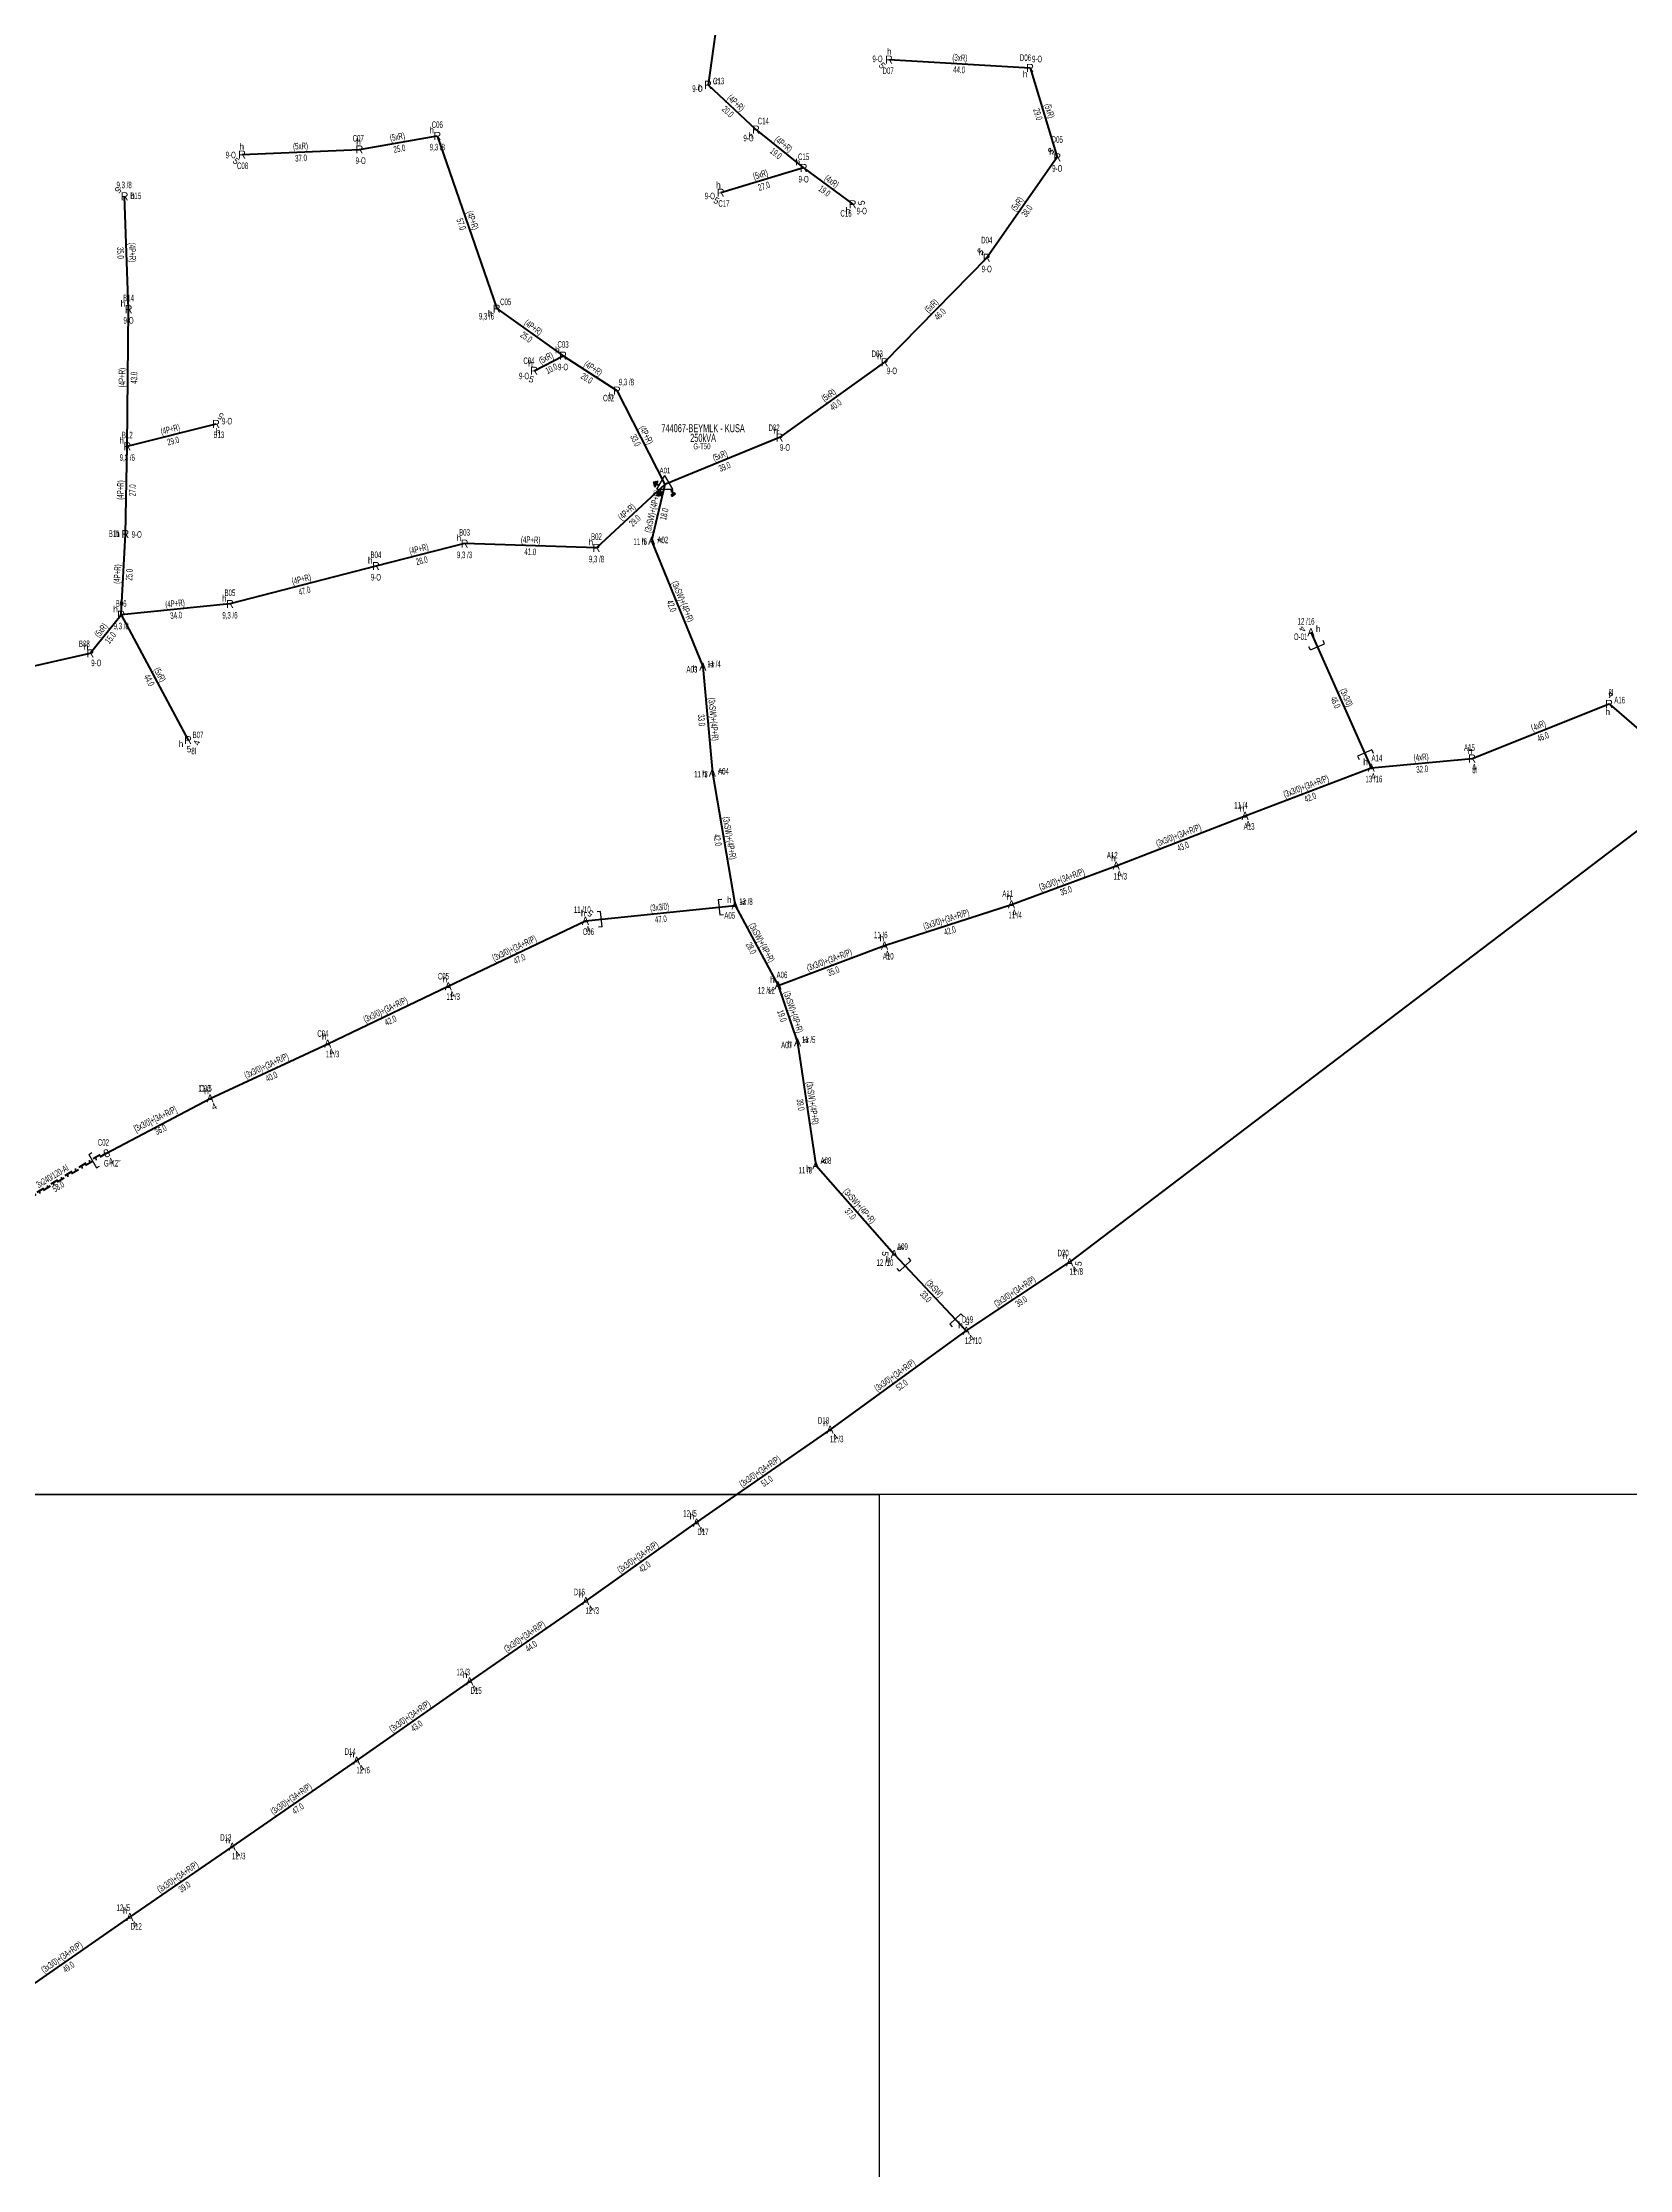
# Model space of a CAD drawing. Header units: millimetres. Extents: x 500432 to 503620, y 4011498 to 4014138.
# Drawn here: x 502062 to 502556, y 4012167 to 4012830 of the extents above; entities that cross this region are included whole.
import ezdxf
from ezdxf.enums import TextEntityAlignment as Align

# ---------------------------------------------------------------- set-up
doc = ezdxf.new("R2010")
doc.units = ezdxf.units.MM
doc.linetypes.add('DASHDOT', pattern=[5, 2.5, -1.25, 0, -1.25])
doc.layers.add('ANTET', color=250, linetype='Continuous')
doc.layers.add('NIA_AG', color=5, linetype='Continuous')
for name, color, linetype, lineweight in [('DIREK_AG_MEVCUT', 120, 'Continuous', 25), ('DIREK_OG_MEVCUT', 16, 'Continuous', 25), ('DIREK_OG_YENI', 10, 'Continuous', 25), ('HAT_AG_HAVAI_MEVCUT', 126, 'Continuous', 50), ('HAT_BOX_YERALTI_YENI', 5, 'DASHDOT', 50), ('HAT_OG_HAVAI_BYSK', 1, 'Continuous', 70), ('HAT_OG_HAVAI_MEVCUT', 48, 'Continuous', 70), ('HAT_OG_YERALTI_YENI', 1, 'DASHDOT', 70), ('TRAFO_MEVCUT', 5, 'Continuous', 30), ('TRAFO_TADILAT_BYSK', 5, 'Continuous', 30)]:
    doc.layers.add(name, color=color, linetype=linetype, lineweight=lineweight)
doc.styles.add('Direk', font='B_CAD')
doc.styles.get("Standard").update_dxf_attribs({"font": 'Arial'})

# ---------------------------------------------------------------- blocks, each defined once
blk = doc.blocks.new('AG_NIA', base_point=(-64.4296, 129.8924))
at = {"layer": 'NIA_AG'}
for p, q in [((-64.429604, 132.292432), (-65.529604, 132.292432)), ((-64.429604, 127.492432), (-65.529604, 127.492432)), ((-64.429604, 127.492432), (-64.429604, 132.292432))]:
    blk.add_line(p, q, dxfattribs=at)
blk = doc.blocks.new('MEV_DIREK')
h = blk.add_hatch(color=32)
h.paths.add_polyline_path([(-2.14, 0.97), (-2.35, 1.09), (-3.31, -0.55), (-3.09, -0.67), (-2.67, 0.06), (-1.89, -0.39), (-1.79, -0.22), (-2.56, 0.23)])
h.paths.add_polyline_path([(-3.46, -0.17), (-3.33, -0.25), (-2.61, 0.99), (-2.74, 1.06)])
h.paths.add_polyline_path([(-3.54, 0.29), (-3.41, 0.22), (-3.05, 0.82), (-3.18, 0.9)])
h.paths.add_polyline_path([(-3.58, 0.81), (-3.66, 0.68), (-3.53, 0.61), (-3.45, 0.74)])
h.paths.add_polyline_path([(-1.51, -2.34), (-2.26, -2.33), (-2.52, -3.47), (-2.42, -3.47), (-2.21, -2.53), (-1.91, -2.54), (-2.12, -3.47), (-2.02, -3.47), (-1.81, -2.54), (-1.51, -2.54), (-1.72, -3.47), (-1.62, -3.48), (-1.41, -2.54), (-1.11, -2.54), (-1.32, -3.48), (-1.22, -3.48), (-1.01, -2.54), (-0.71, -2.55), (-0.92, -3.48), (-0.82, -3.48), (-0.56, -2.35), (-1.31, -2.34), (-1.31, -1.44), (-1.51, -1.44)])
at = {"layer": 'TRAFO_MEVCUT'}
for points in [[(2.35, -1.57), (2.12, -1.92), (2.08, -1.44), (1.94, -1.44), (2.01, -2.32), (2.25, -1.96), (2.31, -2.67), (2.1, -2.67), (2.39, -2.87), (2.4, -2.86), (2.64, -2.49), (2.45, -2.63)], [(2.35, -1.57), (2.12, -1.92), (2.08, -1.44), (1.94, -1.44), (2.01, -2.32), (2.25, -1.96), (2.31, -2.67), (2.1, -2.67), (2.39, -2.87), (1.98, -3.19), (2.2, -3.79), (2.26, -3.74), (2.08, -3.26), (2.26, -3.13), (2.44, -3.6), (2.49, -3.56), (2.32, -3.08), (2.49, -2.94), (2.67, -3.42), (2.73, -3.38), (2.55, -2.9), (2.73, -2.76), (2.91, -3.24), (2.97, -3.2), (2.79, -2.72), (2.97, -2.58), (3.15, -3.06), (3.21, -3.01), (2.98, -2.42), (2.4, -2.86), (2.64, -2.49), (2.45, -2.63)], [(2.97, -2.58), (3.15, -3.06), (3.21, -3.01), (2.98, -2.42), (2.4, -2.86), (2.64, -2.49), (2.45, -2.63), (2.35, -1.57), (2.12, -1.92), (2.08, -1.44), (1.94, -1.44), (2.01, -2.32), (2.25, -1.96), (2.31, -2.67), (2.1, -2.67), (2.39, -2.87), (1.98, -3.19), (2.2, -3.79), (2.26, -3.74), (2.08, -3.26), (2.26, -3.13), (2.44, -3.6), (2.49, -3.56), (2.32, -3.08), (2.49, -2.94), (2.67, -3.42), (2.73, -3.38), (2.55, -2.9), (2.73, -2.76), (2.91, -3.24), (2.97, -3.2), (2.79, -2.72)]]:
    blk.add_hatch(color=32, dxfattribs=at).paths.add_polyline_path(points)
at = {"layer": 'TRAFO_MEVCUT', "linetype": 'Continuous'}
for p, q in [((-2.5, -1.44), (0, 2.89)), ((2.5, -1.44), (0, 2.89)), ((-2.5, -1.44), (2.5, -1.44))]:
    blk.add_line(p, q, dxfattribs=at)
at = {"layer": 'TRAFO_MEVCUT', "color": 32, "flags": 128}
blk.add_lwpolyline([(1.94, -1.44), (2.08, -1.44), (2.12, -1.92), (2.35, -1.57), (2.45, -2.63), (2.64, -2.49), (2.4, -2.86), (2.98, -2.42), (3.21, -3.01), (3.15, -3.06), (2.97, -2.58), (2.79, -2.72), (2.97, -3.2), (2.91, -3.24), (2.73, -2.76), (2.55, -2.9), (2.73, -3.38), (2.67, -3.42), (2.49, -2.94), (2.32, -3.08), (2.49, -3.56), (2.44, -3.6), (2.26, -3.13), (2.08, -3.26), (2.26, -3.74), (2.2, -3.79), (1.98, -3.19), (2.39, -2.87), (2.1, -2.67), (2.31, -2.67), (2.25, -1.96), (2.01, -2.32), (1.94, -1.44)], dxfattribs=at)
at = {"layer": 'TRAFO_TADILAT_BYSK', "color": 32, "flags": 128}
for points in [[(-3.53, 0.61), (-3.45, 0.74), (-3.58, 0.81), (-3.66, 0.68), (-3.53, 0.61)], [(-3.41, 0.22), (-3.05, 0.82), (-3.18, 0.9), (-3.54, 0.29), (-3.41, 0.22)], [(-3.33, -0.25), (-2.61, 0.99), (-2.74, 1.06), (-3.46, -0.17), (-3.33, -0.25)], [(-1.79, -0.22), (-2.56, 0.23), (-2.14, 0.97), (-2.35, 1.09), (-3.31, -0.55), (-3.09, -0.67), (-2.67, 0.06), (-1.89, -0.39), (-1.79, -0.22)], [(-1.31, -1.44), (-1.51, -1.44), (-1.51, -2.34), (-2.26, -2.33), (-2.52, -3.47), (-2.42, -3.47), (-2.21, -2.53), (-1.91, -2.54), (-2.12, -3.47), (-2.02, -3.47), (-1.81, -2.54), (-1.51, -2.54), (-1.72, -3.47), (-1.62, -3.48), (-1.41, -2.54), (-1.11, -2.54), (-1.32, -3.48), (-1.22, -3.48), (-1.01, -2.54), (-0.71, -2.55), (-0.92, -3.48), (-0.82, -3.48), (-0.56, -2.35), (-1.31, -2.34), (-1.31, -1.44)]]:
    blk.add_lwpolyline(points, dxfattribs=at)

msp = doc.modelspace()

# ---------------------------------------------------------------- linework, layer by layer
at = {"layer": 'ANTET', "flags": 128}
for points in [[(500432.5, 4012377.5), (500432.5, 4013257.5), (503412.5, 4013257.5), (503412.5, 4012377.5), (500432.5, 4012377.5)], [(500822.5, 4011497.5), (500822.5, 4012377.5), (502322.5, 4012377.5), (502322.5, 4011497.5), (500822.5, 4011497.5)]]:
    msp.add_lwpolyline(points, close=True, dxfattribs=at)
at = {"layer": 'HAT_AG_HAVAI_MEVCUT'}
for p, q in [((502273.911, 4012850.578), (502269.166, 4012816.579)), ((502325.462, 4012824.461), (502369.457, 4012821.849)), ((502369.457, 4012821.849), (502377.918, 4012794.031)), ((502269.166, 4012816.579), (502284.078, 4012802.648)), ((502160.626, 4012796.445), (502184.868, 4012800.673)), ((502184.868, 4012800.673), (502203.353, 4012746.883)), ((502284.078, 4012802.648), (502298.925, 4012790.686)), ((502124.075, 4012794.862), (502160.626, 4012796.445)), ((502377.918, 4012794.031), (502355.952, 4012762.72)), ((502298.925, 4012790.686), (502273.107, 4012782.98)), ((502298.925, 4012790.686), (502314.206, 4012779.381)), ((502088.729, 4012746.703), (502087.469, 4012781.882)), ((502355.952, 4012762.72), (502324.134, 4012730.161)), ((502088.337, 4012703.999), (502088.729, 4012746.703)), ((502203.353, 4012746.883), (502224.027, 4012732.208)), ((502215.019, 4012727.526), (502224.027, 4012732.208)), ((502224.027, 4012732.208), (502240.806, 4012721.345)), ((502324.134, 4012730.161), (502291.445, 4012706.698)), ((502240.806, 4012721.345), (502255.748, 4012692.051)), ((502088.337, 4012703.999), (502115.98, 4012710.959)), ((502087.743, 4012676.67), (502088.337, 4012703.999)), ((502291.445, 4012706.698), (502255.748, 4012692.051)), ((502255.748, 4012692.051), (502234.421, 4012672.357)), ((502086.42, 4012651.529), (502087.743, 4012676.67)), ((502193.346, 4012673.681), (502165.747, 4012666.704)), ((502234.421, 4012672.357), (502193.346, 4012673.681)), ((502165.747, 4012666.704), (502120.306, 4012654.872)), ((502120.306, 4012654.872), (502086.42, 4012651.529)), ((502076.816, 4012639.507), (502086.42, 4012651.529)), ((502086.42, 4012651.529), (502107.27, 4012612.464)), ((502041.812, 4012631.606), (502076.816, 4012639.507)), ((502507.072, 4012606.749), (502549.74, 4012623.758)), ((502549.74, 4012623.758), (502577.881, 4012599.325)), ((502475.668, 4012603.887), (502507.072, 4012606.749))]:
    msp.add_line(p, q, dxfattribs=at)
at = {"layer": 'HAT_BOX_YERALTI_YENI', "flags": 128}
msp.add_lwpolyline([(502051.518032, 4012474.940824), (502052.890111, 4012475.03272), (502052.935683, 4012470.202115), (502051.522959, 4012466.419661), (502080.278727, 4012483.645779), (502081.907, 4012483.803)], dxfattribs=at)
at = {"layer": 'HAT_OG_HAVAI_BYSK'}
msp.add_line((502081.907, 4012483.803), (502114.115, 4012500.856), dxfattribs=at)
at = {"layer": 'HAT_OG_HAVAI_MEVCUT'}
for p, q in [((503359.37759, 4013193.570954), (502381.756, 4012449.856)), ((502255.748, 4012692.051), (502251.603, 4012674.567)), ((502251.603, 4012674.567), (502267.536, 4012635.36)), ((502456.888, 4012646.09), (502475.668, 4012603.887)), ((502267.536, 4012635.36), (502270.505, 4012602.322)), ((502270.505, 4012602.322), (502277.563, 4012560.981)), ((502436.388, 4012588.888), (502475.668, 4012603.887)), ((502396.269, 4012573.368), (502436.388, 4012588.888)), ((502363.639, 4012561.325), (502396.269, 4012573.368)), ((502188.283, 4012535.788), (502230.982, 4012556.186)), ((502230.982, 4012556.186), (502277.563, 4012560.981)), ((502277.563, 4012560.981), (502290.966, 4012536.088)), ((502324.12, 4012548.469), (502363.639, 4012561.325)), ((502290.966, 4012536.088), (502324.12, 4012548.469)), ((502150.727, 4012517.906), (502188.283, 4012535.788)), ((502290.966, 4012536.088), (502297.009, 4012518.313)), ((502114.115, 4012500.856), (502150.727, 4012517.906)), ((502297.009, 4012518.313), (502302.716, 4012480.032)), ((502302.716, 4012480.032), (502327.116, 4012452.364)), ((502327.116, 4012452.364), (502349.585, 4012428.532)), ((502349.585, 4012428.532), (502381.756, 4012449.856)), ((502307.17, 4012397.697), (502349.585, 4012428.532)), ((502265.579, 4012368.735), (502307.17, 4012397.697)), ((502231.095, 4012344.286), (502265.579, 4012368.735)), ((502194.947, 4012319.307), (502231.095, 4012344.286)), ((502159.746, 4012294.562), (502194.947, 4012319.307)), ((502121.012, 4012267.798), (502159.746, 4012294.562)), ((502089.13, 4012245.873), (502121.012, 4012267.798)), ((502048.808, 4012217.865), (502089.13, 4012245.873))]:
    msp.add_line(p, q, dxfattribs=at)
at = {"layer": 'HAT_OG_YERALTI_YENI', "flags": 128}
msp.add_lwpolyline([(502081.907, 4012483.803), (502050.834266, 4012465.608772), (502041.721935, 4012458.593889), (502012.659558, 4012443.934532), (501972.377561, 4012423.536994), (501926.598922, 4012401.137478), (501923.746235, 4012400.091493), (501921.987078, 4012404.560703), (501920.227921, 4012407.841293), (501920.456, 4012408.475)], dxfattribs=at)

# ---------------------------------------------------------------- block references
at = {"layer": 'NIA_AG'}
for p, rotation in [((502458.920781, 4012641.521871), 293.988684), ((502473.635219, 4012608.455129), 113.988684), ((502272.589282, 4012560.469011), 185.8772669999999), ((502235.955718, 4012556.697989), 5.877266999999998), ((502077.54633, 4012481.356665), 209.2924110000001), ((502330.54597, 4012448.725964), 313.313825), ((502346.15503, 4012432.170036), 133.313825)]:
    msp.add_blockref('AG_NIA', p, dxfattribs=dict(at, rotation=rotation))
at = {"layer": 'TRAFO_MEVCUT', "linetype": 'ByBlock'}
msp.add_blockref('MEV_DIREK', (502255.748, 4012692.051), dxfattribs=at)

# ---------------------------------------------------------------- texts
at = {"layer": 'DIREK_AG_MEVCUT', "color": 40, "linetype": 'ByBlock', "style": 'Direk'}
for p in [(502325.610165, 4012826.956606), (502183.100233, 4012802.440767), (502123.966828, 4012797.359659), (502376.150233, 4012795.798767), (502297.157233, 4012792.453767), (502089.967398, 4012781.971485), (502272.391985, 4012785.37557), (502354.184233, 4012764.487767), (502086.961233, 4012748.470767), (502222.259233, 4012733.975767), (502086.569233, 4012705.766767), (502191.578233, 4012675.448767), (502232.653233, 4012674.124767), (502163.979233, 4012668.471767), (502118.538233, 4012656.639767), (502084.652233, 4012653.296767)]:
    msp.add_text('h', height=2, dxfattribs=at).set_placement(p, align=Align.MIDDLE_CENTER)
at = {"layer": 'DIREK_AG_MEVCUT', "linetype": 'ByBlock', "width": 0.53}
for s, p in [('9-O', (502321.934329, 4012824.670439)), ('D07', (502325.254569, 4012820.967152)), ('D06', (502368.023323, 4012825.041894)), ('9-O', (502371.636359, 4012824.614484)), ('9-O', (502265.836625, 4012815.399911)), ('C13', (502272.465215, 4012817.747408)), ('C07', (502160.248815, 4012799.924617)), ('C06', (502184.868, 4012804.173)), ('9-O', (502281.769288, 4012799.987909)), ('C14', (502286.372129, 4012805.291288)), ('D05', (502377.918, 4012799.531)), ('9-O', (502120.544399, 4012794.709092)), ('9-O', (502161.003579, 4012792.961747)), ('9,3 /8', (502184.868, 4012797.173)), ('C15', (502298.925, 4012794.186)), ('C08', (502124.226441, 4012791.365278)), ('9-O', (502298.925, 4012787.186)), ('9-O', (502377.918, 4012790.531)), ('9,3 /8', (502087.342952, 4012785.401236)), ('B15', (502090.966757, 4012782.007279)), ('9-O', (502269.722036, 4012781.969677)), ('C17', (502274.108021, 4012779.626203)), ('C16', (502312.124399, 4012776.567295)), ('9-O', (502317.041642, 4012777.283171)), ('D04', (502355.952, 4012768.22)), ('9-O', (502355.952, 4012759.22)), ('B14', (502088.729, 4012750.203)), ('C05', (502206.155613, 4012748.979512)), ('9-O', (502088.729, 4012743.203)), ('9,3 /6', (502200.166302, 4012744.49917)), ('C03', (502224.027, 4012735.708)), ('C04', (502213.404852, 4012730.631564)), ('9-O', (502224.027, 4012728.708)), ('D03', (502321.853302, 4012732.815886)), ('9-O', (502326.42911, 4012727.489337)), ('9-O', (502211.886713, 4012725.897962)), ('9,3 /8', (502243.735921, 4012723.987982)), ('C02', (502238.207142, 4012719.000658)), ('B12', (502088.337, 4012707.499)), ('B13', (502116.834565, 4012707.564929)), ('9-O', (502119.40599, 4012711.821601)), ('D02', (502289.748741, 4012709.759487)), ('9,3 /6', (502088.337, 4012700.499)), ('9-O', (502293.149232, 4012703.622124)), ('B11', (502084.245415, 4012676.800006)), ('9-O', (502091.27448, 4012676.538734)), ('B03', (502193.346, 4012677.181)), ('B02', (502234.421, 4012675.857)), ('B04', (502165.747, 4012670.204)), ('9,3 /3', (502193.346, 4012670.181)), ('9,3 /8', (502234.421, 4012668.857)), ('9-O', (502165.747, 4012663.204)), ('B06', (502086.42, 4012655.029)), ('B05', (502120.306, 4012658.372)), ('9,3 /8', (502086.42, 4012648.029)), ('9,3 /6', (502120.306, 4012651.372)), ('B08', (502074.958713, 4012642.473561)), ('9-O', (502078.682845, 4012636.525172)), ('8I', (502550.344163, 4012627.324036)), ('A16', (502553.034956, 4012624.938366)), ('B07', (502110.357732, 4012614.112002)), ('8I', (502109.073096, 4012609.085681)), ('A15', (502506.256686, 4012610.152713)), ('8I', (502507.925275, 4012603.186813))]:
    msp.add_text(s, height=2.05, dxfattribs=at).set_placement(p, align=Align.MIDDLE_CENTER)
at = {"layer": 'DIREK_AG_MEVCUT', "color": 32, "style": 'Direk'}
for s, rotation, p in [('5', 311.602317, (502323.368241, 4012822.601922)), ('5', 317.479894, (502122.182623, 4012792.798287)), ('5', 227.051277, (502085.419501, 4012783.789762)), ('5', 331.618994, (502271.776069, 4012780.516543)), ('5', 98.505684, (502316.975203, 4012779.795141)), ('5', 342.463617, (502214.175328, 4012724.856128)), ('5', 149.13228, (502117.416562, 4012713.362391)), ('4', 170.384174, (502550.207715, 4012626.51866)), ('5', 365.589995, (502107.542745, 4012609.677316)), ('4', 433.089994, (502109.948936, 4012611.649566)), ('4', 373.470632, (502507.724251, 4012604.02603))]:
    msp.add_text(s, height=2, rotation=rotation, dxfattribs=at).set_placement(p, align=Align.MIDDLE_CENTER)
at = {"layer": 'DIREK_AG_MEVCUT', "linetype": 'ByBlock', "style": 'Direk'}
for p in [(502325.462, 4012824.461), (502369.457, 4012821.849), (502269.166, 4012816.579), (502184.868, 4012800.673), (502284.078, 4012802.648), (502124.075, 4012794.862), (502160.626, 4012796.445), (502377.918, 4012794.031), (502298.925, 4012790.686), (502087.469, 4012781.882), (502273.107, 4012782.98), (502314.206, 4012779.381), (502355.952, 4012762.72), (502088.729, 4012746.703), (502203.353, 4012746.883), (502215.019, 4012727.526), (502224.027, 4012732.208), (502324.134, 4012730.161), (502240.806, 4012721.345), (502115.98, 4012710.959), (502291.445, 4012706.698), (502088.337, 4012703.999), (502087.743, 4012676.67), (502193.346, 4012673.681), (502234.421, 4012672.357), (502165.747, 4012666.704), (502120.306, 4012654.872), (502086.42, 4012651.529), (502076.816, 4012639.507), (502549.74, 4012623.758), (502107.27, 4012612.464), (502507.072, 4012606.749)]:
    msp.add_text('R', height=2.5, dxfattribs=at).set_placement(p, align=Align.MIDDLE_CENTER)
at = {"layer": 'DIREK_AG_MEVCUT', "color": 40, "style": 'Direk'}
for p in [(502367.909603, 4012819.885441), (502266.809418, 4012815.744423), (502282.439337, 4012800.759937), (502160.356582, 4012798.93044), (502312.719142, 4012777.37121), (502201.351134, 4012745.385491), (502213.866037, 4012729.74426), (502322.50493, 4012732.057347), (502238.949673, 4012719.67047), (502116.590404, 4012708.534663), (502290.233386, 4012708.884777), (502085.244725, 4012676.762862), (502075.489367, 4012641.625972), (502549.322397, 4012621.293125), (502105.064477, 4012611.286855), (502506.489633, 4012609.180224)]:
    msp.add_text('h', height=2, dxfattribs=at).set_placement(p, align=Align.MIDDLE_CENTER)
at = {"layer": 'DIREK_AG_MEVCUT', "color": 32, "linetype": 'ByBlock', "style": 'Direk'}
for rotation, p in [(109.501465, (502271.805372, 4012817.513727)), (225.000001, (502375.938101, 4012796.010899)), (225.000001, (502353.972101, 4012764.699899))]:
    msp.add_text('5', height=2, rotation=rotation, dxfattribs=at).set_placement(p, align=Align.MIDDLE_CENTER)
at = {"layer": 'DIREK_OG_MEVCUT', "linetype": 'ByBlock', "width": 0.53}
for s, p in [('11 /6', (502248.023491, 4012674.292238)), ('A02', (502255.092734, 4012674.834871)), ('12 /16', (502455.380362, 4012649.478012)), ('O-01', (502453.69031, 4012644.667053)), ('A03', (502264.134504, 4012634.535486)), ('11 /4', (502271.021026, 4012636.204761)), ('11 /3', (502266.94511, 4012601.858904)), ('A04', (502273.975756, 4012602.773501)), ('A14', (502477.439225, 4012606.905735)), ('13 /16', (502476.484636, 4012600.364702)), ('11 /4', (502435.120955, 4012592.18462)), ('A13', (502437.643662, 4012585.620996)), ('A12', (502395.031641, 4012576.64198)), ('11 /3', (502397.517688, 4012570.064045)), ('12 /8', (502280.954465, 4012562.148364)), ('A11', (502362.491478, 4012564.631538)), ('11 /10', (502229.997116, 4012559.68845)), ('A05', (502275.924608, 4012557.888158)), ('11 /4', (502364.796029, 4012557.991069)), ('C06', (502231.929449, 4012552.816677)), ('11 /6', (502322.956328, 4012551.801439)), ('A10', (502325.273857, 4012545.164667)), ('C05', (502186.776331, 4012538.947106)), ('12 /12', (502287.330889, 4012534.504553)), ('A06', (502292.198112, 4012539.363958)), ('11 /3', (502189.806466, 4012532.593675)), ('C04', (502149.235882, 4012521.072476)), ('11 /3', (502152.23457, 4012514.704588)), ('A07', (502293.607538, 4012517.488343)), ('11 /5', (502300.499916, 4012519.159344)), ('11 /5', (502112.53807, 4012504.027785)), ('C03', (502112.556841, 4012503.990029)), ('11 /8', (502299.46705, 4012478.520857)), ('A08', (502305.889523, 4012481.50806)), ('12 /10', (502324.250883, 4012449.751344)), ('A09', (502329.702191, 4012454.722308)), ('D20', (502379.728531, 4012452.708958)), ('11 /8', (502383.814255, 4012446.959721)), ('D19', (502349.985716, 4012432.008985)), ('12 /10', (502351.747554, 4012425.417841)), ('D18', (502305.140822, 4012400.548743)), ('12 /3', (502309.229645, 4012394.802439)), ('12 /5', (502263.535476, 4012371.643288)), ('D17', (502267.591218, 4012365.871265)), ('D16', (502229.08794, 4012347.153352)), ('12 /3', (502233.131867, 4012341.376065)), ('12 /3', (502192.91608, 4012322.220907)), ('D15', (502196.948284, 4012316.435613)), ('D14', (502157.744765, 4012297.433421)), ('12 /6', (502161.776758, 4012291.648218)), ('D13', (502119.025571, 4012270.679683)), ('12 /3', (502123.027626, 4012264.873961)), ('12 /5', (502087.109412, 4012248.796538)), ('D12', (502091.119971, 4012242.993761))]:
    msp.add_text(s, height=2.05, dxfattribs=at).set_placement(p, align=Align.MIDDLE_CENTER)
at = {"layer": 'DIREK_OG_MEVCUT', "color": 40, "style": 'Direk'}
for p in [(502249.110333, 4012674.375663), (502459.172064, 4012647.106391), (502473.900233, 4012605.654767), (502395.385172, 4012575.706557), (502187.206808, 4012538.044504), (502289.198233, 4012537.855767), (502149.661916, 4012520.167768), (502113.002029, 4012503.094592), (502325.268721, 4012450.679494), (502380.307808, 4012451.893827), (502347.817233, 4012430.299767), (502305.720587, 4012399.733959), (502264.141701, 4012370.780525), (502229.661385, 4012346.334109), (502193.517511, 4012321.35799), (502158.316547, 4012296.613015), (502119.593122, 4012269.856345), (502087.708592, 4012247.929599)]:
    msp.add_text('h', height=2, dxfattribs=at).set_placement(p, align=Align.MIDDLE_CENTER)
at = {"layer": 'DIREK_OG_MEVCUT', "linetype": 'ByBlock', "style": 'Direk'}
for p in [(502251.603, 4012674.567), (502456.888, 4012646.09), (502267.536, 4012635.36), (502270.505, 4012602.322), (502475.668, 4012603.887), (502436.388, 4012588.888), (502396.269, 4012573.368), (502277.563, 4012560.981), (502363.639, 4012561.325), (502230.982, 4012556.186), (502324.12, 4012548.469), (502188.283, 4012535.788), (502290.966, 4012536.088), (502150.727, 4012517.906), (502297.009, 4012518.313), (502114.115, 4012500.856), (502302.716, 4012480.032), (502327.116, 4012452.364), (502381.756, 4012449.856), (502349.585, 4012428.532), (502307.17, 4012397.697), (502265.579, 4012368.735), (502231.095, 4012344.286), (502194.947, 4012319.307), (502159.746, 4012294.562), (502121.012, 4012267.798), (502089.13, 4012245.873)]:
    msp.add_text('A', height=2.5, dxfattribs=at).set_placement(p, align=Align.MIDDLE_CENTER)
at = {"layer": 'DIREK_OG_MEVCUT', "color": 32, "style": 'Direk'}
for s, rotation, p in [('4', 94.389405, (502254.394787, 4012674.781297)), ('4', 97.411826, (502273.281605, 4012602.683201)), ('4', 373.053265, (502476.300399, 4012601.159351)), ('4', 381.024094, (502437.392529, 4012586.274397)), ('4', 380.703445, (502397.258887, 4012570.748816)), ('4', 108.9938, (502280.210551, 4012561.892304)), ('5', 145.79159, (502232.556173, 4012558.501595)), ('4', 379.139146, (502364.557018, 4012558.67977)), ('4', 375.705912, (502231.739959, 4012553.490541)), ('4', 379.24896, (502325.043086, 4012545.825534)), ('4', 301.888294, (502288.588577, 4012534.608858)), ('4', 385.216111, (502151.919894, 4012515.37282)), ('4', 386.435384, (502115.361527, 4012498.348776)), ('4', 114.943951, (502305.254818, 4012481.212848)), ('5', 266.884902, (502324.320137, 4012452.516157)), ('5', 441.330683, (502384.524009, 4012449.433952)), ('4', 395.399699, (502383.377975, 4012447.573634)), ('4', 395.093996, (502267.188775, 4012366.444012)), ('4', 394.875529, (502196.548027, 4012317.009891)), ('4', 394.579637, (502122.601143, 4012265.492653))]:
    msp.add_text(s, height=2, rotation=rotation, dxfattribs=at).set_placement(p, align=Align.MIDDLE_CENTER)
at = {"layer": 'DIREK_OG_MEVCUT', "color": 32, "linetype": 'ByBlock', "style": 'Direk'}
for s, rotation, p in [('4', 248.988686, (502454.274173, 4012647.093946)), ('4', 103.625538, (502270.257197, 4012636.019611)), ('4', 385.497826, (502189.488335, 4012533.260715)), ('4', 103.627948, (502299.730169, 4012518.972725)), ('4', 132.361209, (502329.184953, 4012454.250646)), ('5', 173.425778, (502349.905573, 4012431.313588)), ('4', 394.77713, (502351.18208, 4012426.232145)), ('4', 395.434026, (502308.793342, 4012395.415606)), ('4', 394.990863, (502232.700648, 4012341.992118)), ('4', 394.874538, (502161.346988, 4012292.264863)), ('4', 394.650083, (502090.721977, 4012243.569609))]:
    msp.add_text(s, height=2, rotation=rotation, dxfattribs=at).set_placement(p, align=Align.MIDDLE_CENTER)
at = {"layer": 'DIREK_OG_MEVCUT', "color": 40, "linetype": 'ByBlock', "style": 'Direk'}
for p in [(502265.10636, 4012634.771062), (502268.025889, 4012601.999499), (502435.491099, 4012591.221574), (502275.795233, 4012562.748767), (502362.819341, 4012563.686813), (502230.305251, 4012558.59266), (502323.295816, 4012550.829238), (502294.579385, 4012517.72396), (502300.449198, 4012478.977671)]:
    msp.add_text('h', height=2, dxfattribs=at).set_placement(p, align=Align.MIDDLE_CENTER)
at = {"layer": 'DIREK_OG_YENI', "linetype": 'ByBlock', "width": 0.53}
for s, p in [('C02', (502080.900804, 4012487.155248)), ("G-K2''", (502083.647449, 4012480.67925))]:
    msp.add_text(s, height=2.05, dxfattribs=at).set_placement(p, align=Align.MIDDLE_CENTER)
at = {"layer": 'DIREK_OG_YENI', "linetype": 'ByBlock', "style": 'Direk'}
msp.add_text('8', height=2.5, rotation=22.702535, dxfattribs=at).set_placement((502081.907, 4012483.803), align=Align.MIDDLE_CENTER)
at = {"layer": 'DIREK_OG_YENI', "color": 32, "style": 'Direk'}
msp.add_text('4', height=2, rotation=389.125091, dxfattribs=at).set_placement((502083.26981, 4012481.357034), align=Align.MIDDLE_CENTER)
at = {"layer": 'HAT_AG_HAVAI_MEVCUT', "lineweight": 30, "width": 0.53}
for s, rotation, p in [('(3xR)', 356.602316, (502347.509876, 4012824.003506, 251184.7285)), ('(4P+R)', 316.947977, (502277.202263, 4012810.234624, 251142.039)), ('(5xR)', 286.917432, (502374.500716, 4012808.187344, 251188.959)), ('(5xR)', 9.893334, (502172.600958, 4012799.39636, 251092.434)), ('(5xR)', 2.479893, (502142.313722, 4012796.502704, 251080.313)), ('(4P+R)', 321.14214, (502292.034782, 4012797.328899, 251149.4625)), ('(5xR)', 376.618993, (502285.772895, 4012787.647494, 251136.5535)), ('(4xR)', 323.505682, (502307.071032, 4012785.716828, 251157.103)), ('(5xR)', 414.948705, (502366.239158, 4012778.863663, 251177.976)), ('(4P+R)', 288.965347, (502194.914358, 4012774.054247, 251101.6765)), ('(4P+R)', 272.051276, (502088.948455, 4012764.322925, 251043.7345)), ('(5xR)', 405.659464, (502339.435081, 4012747.034583, 251162.067)), ('(4P+R)', 324.631771, (502214.182005, 4012740.238632, 251112.0135)), ('(4P+R)', 89.47407, (502087.683036, 4012725.358802, 251044.3645)), ('(5xR)', 27.463616, (502219.130993, 4012730.621208, 251112.0135)), ('(4P+R)', 327.080318, (502232.878443, 4012727.490018, 251120.403)), ('(5xR)', 395.669438, (502307.293858, 4012719.120035, 251145.7225)), ('(4P+R)', 14.132279, (502101.950963, 4012708.303274, 251057.99)), ('(4P+R)', 297.024779, (502249.034189, 4012707.084219, 251127.874)), ('(5xR)', 382.309058, (502273.273838, 4012700.160877, 251127.874)), ('(4P+R)', 88.754864, (502087.190201, 4012690.352971, 251044.1685)), ('(4P+R)', 402.720323, (502244.507843, 4012682.828473, 251117.2105)), ('(4P+R)', 358.153783, (502213.910884, 4012673.868559, 251096.673)), ('(4P+R)', 374.187082, (502179.338175, 4012671.016576, 251082.8735)), ('(4P+R)', 86.987691, (502086.232674, 4012664.144168, 251043.8715)), ('(4P+R)', 374.594694, (502142.812317, 4012661.610573, 251060.153)), ('(4P+R)', 365.634244, (502103.279549, 4012654.046394, 251043.21)), ('(5xR)', 51.379736, (502080.953895, 4012646.048533, 251043.21)), ('(5xR)', 298.089993, (502097.594878, 4012632.396729, 251053.635)), ('(4xR)', 21.734005, (502528.091247, 4012616.043076, 251274.87)), ('(4xR)', 5.20726, (502491.292855, 4012606.164492, 251253.536))]:
    msp.add_text(s, height=2.05, rotation=rotation, dxfattribs=at).set_placement(p, align=Align.CENTER)
for s, rotation, p in [('44.0', 356.602316, (502347.409124, 4012822.306494, 251184.7285)), ('20.0', 316.947977, (502276.041737, 4012808.992376, 251142.039)), ('29.0', 286.917432, (502372.874284, 4012807.692656, 251188.959)), ('37.0', 2.479893, (502142.387278, 4012794.804296, 251080.313)), ('25.0', 9.893334, (502172.893042, 4012797.72164, 251092.434)), ('19.0', 321.14214, (502290.968218, 4012796.005101, 251149.4625)), ('27.0', 376.618993, (502286.259105, 4012786.018506, 251136.5535)), ('19.0', 323.505682, (502306.059968, 4012784.350172, 251157.103)), ('57.0', 288.965347, (502193.306642, 4012773.501753, 251101.6765)), ('38.0', 414.948705, (502367.630842, 4012777.887337, 251177.976)), ('35.0', 272.051276, (502087.249545, 4012764.262075, 251043.7345)), ('46.0', 405.659464, (502340.650919, 4012745.846417, 251162.067)), ('25.0', 324.631771, (502213.197995, 4012738.852368, 251112.0135)), ('10.0', 27.463616, (502219.915007, 4012729.112792, 251112.0135)), ('43.0', 89.47407, (502089.382964, 4012725.343198, 251044.3645)), ('20.0', 327.080318, (502231.954557, 4012726.062982, 251120.403)), ('40.0', 395.669438, (502308.285142, 4012717.738965, 251145.7225)), ('29.0', 14.132279, (502102.366037, 4012706.654726, 251057.99)), ('33.0', 297.024779, (502247.519811, 4012706.311781, 251127.874)), ('39.0', 382.309058, (502273.919162, 4012698.588123, 251127.874)), ('27.0', 88.754864, (502088.889799, 4012690.316029, 251044.1685)), ('29.0', 402.720323, (502245.661157, 4012681.579527, 251117.2105)), ('28.0', 374.187082, (502179.754825, 4012669.368424, 251082.8735)), ('41.0', 358.153783, (502213.856116, 4012672.169441, 251096.673)), ('25.0', 86.987691, (502087.930326, 4012664.054832, 251043.8715)), ('47.0', 374.594694, (502143.240683, 4012659.965427, 251060.153)), ('34.0', 365.634244, (502103.446451, 4012652.354606, 251043.21)), ('15.0', 51.379736, (502082.282105, 4012644.987467, 251043.21)), ('44.0', 298.089993, (502096.095122, 4012631.596271, 251053.635)), ('46.0', 21.734005, (502528.720753, 4012614.463924, 251274.87)), ('32.0', 5.20726, (502491.447145, 4012604.471508, 251253.536))]:
    msp.add_text(s, height=2.05, rotation=rotation, dxfattribs=at).set_placement(p, align=Align.TOP_CENTER)
at = {"layer": 'HAT_BOX_YERALTI_YENI', "lineweight": 30, "width": 0.53}
msp.add_text('3x240/120-Al', height=2.05, rotation=30.92368, dxfattribs=at).set_placement((502065.464032, 4012475.761895), align=Align.CENTER)
msp.add_text('58.0', height=2.05, rotation=30.92368, dxfattribs=at).set_placement((502066.337655, 4012474.303545), align=Align.TOP_CENTER)
at = {"layer": 'HAT_OG_HAVAI_BYSK', "lineweight": 30, "width": 0.53}
msp.add_text('[3x3/0]+[3A+R/P]', height=2.05, rotation=26.304258, dxfattribs=at).set_placement((502097.487833, 4012493.584985), align=Align.CENTER)
msp.add_text('36.0', height=2.05, rotation=26.304258, dxfattribs=at).set_placement((502098.241167, 4012492.061015), align=Align.TOP_CENTER)
at = {"layer": 'HAT_OG_HAVAI_MEVCUT', "lineweight": 30, "width": 0.53}
for s, rotation, p in [('(3xSW)+(4P+R)', 436.662894, (502252.848425, 4012683.505078)), ('(3xSW)+(4P+R)', 292.115916, (502260.35696, 4012655.283509)), ('(3xSW)+(4P+R)', 275.135161, (502269.867088, 4012618.91708)), ('(3x3/0)', 293.988684, (502467.054582, 4012625.334073)), ('(3x3/0)+(3A+R/P)', 20.89927, (502455.724783, 4012597.181578)), ('(3xSW)+(4P+R)', 279.688491, (502274.871877, 4012581.794548)), ('(3x3/0)+(3A+R/P)', 21.148919, (502416.021826, 4012581.920749)), ('(3x3/0)+(3A+R/P)', 20.257971, (502379.65969, 4012568.143922)), ('(3x3/0)', 5.877267, (502254.185462, 4012559.429032)), ('(3x3/0)+(3A+R/P)', 18.020322, (502343.616549, 4012555.705305)), ('(3x3/0)+(3A+R/P)', 25.534557, (502209.266103, 4012546.753977)), ('(3xSW)+(4P+R)', 298.299109, (502285.012912, 4012548.937463)), ('(3x3/0)+(3A+R/P)', 20.477598, (502307.245635, 4012543.074788)), ('(3x3/0)+(3A+R/P)', 25.461095, (502169.139587, 4012527.614446)), ('(3xSW)+(4P+R)', 288.776589, (502294.792264, 4012527.474097)), ('(3x3/0)+(3A+R/P)', 24.971127, (502132.062163, 4012510.151543)), ('(3xSW)+(4P+R)', 278.479307, (502300.703209, 4012499.297834)), ('(3xSW)+(4P+R)', 311.408594, (502315.55351, 4012466.760211)), ('(3xSW)', 313.313825, (502338.968966, 4012441.031095)), ('(3x3/0)+(3A+R/P)', 33.53773, (502365.200887, 4012439.902494)), ('(3x3/0)+(3A+R/P)', 36.016529, (502327.877684, 4012413.80202)), ('(3x3/0)+(3A+R/P)', 34.851523, (502285.888766, 4012383.91354)), ('(3x3/0)+(3A+R/P)', 35.336468, (502247.84538, 4012357.203904)), ('(3x3/0)+(3A+R/P)', 34.645258, (502212.53778, 4012332.495784)), ('(3x3/0)+(3A+R/P)', 35.105799, (502176.857675, 4012307.629878)), ('(3x3/0)+(3A+R/P)', 34.643278, (502139.895804, 4012281.879301)), ('(3x3/0)+(3A+R/P)', 34.515997, (502104.589359, 4012257.535873)), ('(3x3/0)+(3A+R/P)', 34.784169, (502068.484086, 4012232.567111))]:
    msp.add_text(s, height=2.05, rotation=rotation, dxfattribs=at).set_placement(p, align=Align.CENTER)
for s, rotation, p in [('18.0', 436.662894, (502254.502575, 4012683.112922)), ('42.0', 292.115916, (502258.78204, 4012654.643491)), ('46.0', 293.988684, (502465.501418, 4012624.642927)), ('33.0', 275.135161, (502268.173912, 4012618.76492)), ('42.0', 20.89927, (502456.331217, 4012595.593422)), ('42.0', 279.688491, (502273.196123, 4012581.508452)), ('43.0', 21.148919, (502416.635174, 4012580.335251)), ('35.0', 20.257971, (502380.24831, 4012566.549078)), ('47.0', 5.877267, (502254.359538, 4012557.737968)), ('28.0', 298.299109, (502283.516088, 4012548.131537)), ('42.0', 18.020322, (502344.142451, 4012554.088695)), ('47.0', 25.534557, (502209.998897, 4012545.220023)), ('35.0', 20.477598, (502307.840365, 4012541.482212)), ('42.0', 25.461095, (502169.870413, 4012526.079554)), ('19.0', 288.776589, (502293.182736, 4012526.926903)), ('40.0', 24.971127, (502132.779837, 4012508.610457)), ('39.0', 278.479307, (502299.021791, 4012499.047166)), ('37.0', 311.408594, (502314.27849, 4012465.635789)), ('33.0', 313.313825, (502337.732034, 4012439.864905)), ('39.0', 33.53773, (502366.140113, 4012438.485506)), ('52.0', 36.016529, (502328.877316, 4012412.42698)), ('51.0', 34.851523, (502286.860234, 4012382.51846)), ('42.0', 35.336468, (502248.82862, 4012355.817096)), ('44.0', 34.645258, (502213.50422, 4012331.097216)), ('43.0', 35.105799, (502177.835325, 4012306.239122)), ('47.0', 34.643278, (502140.862196, 4012280.480699)), ('39.0', 34.515997, (502105.552641, 4012256.135127)), ('49.0', 34.784169, (502069.453914, 4012231.170889))]:
    msp.add_text(s, height=2.05, rotation=rotation, dxfattribs=at).set_placement(p, align=Align.TOP_CENTER)
at = {"layer": 'TRAFO_MEVCUT', "linetype": 'ByBlock', "width": 0.6}
for s, height, p in [('744067-BEYMLK - KUSA', 2.5, (502267.626846, 4012708.379075)), ('250kVA', 2.5, (502267.626846, 4012705.379075)), ('A01', 1.8, (502255.748, 4012695.551))]:
    msp.add_text(s, height=height, dxfattribs=at).set_placement(p, align=Align.CENTER)
msp.add_text('G-T50', height=1.8, dxfattribs=at).set_placement((502267.279603, 4012704.877819), align=Align.TOP_CENTER)

doc.saveas('drawing.dxf')
